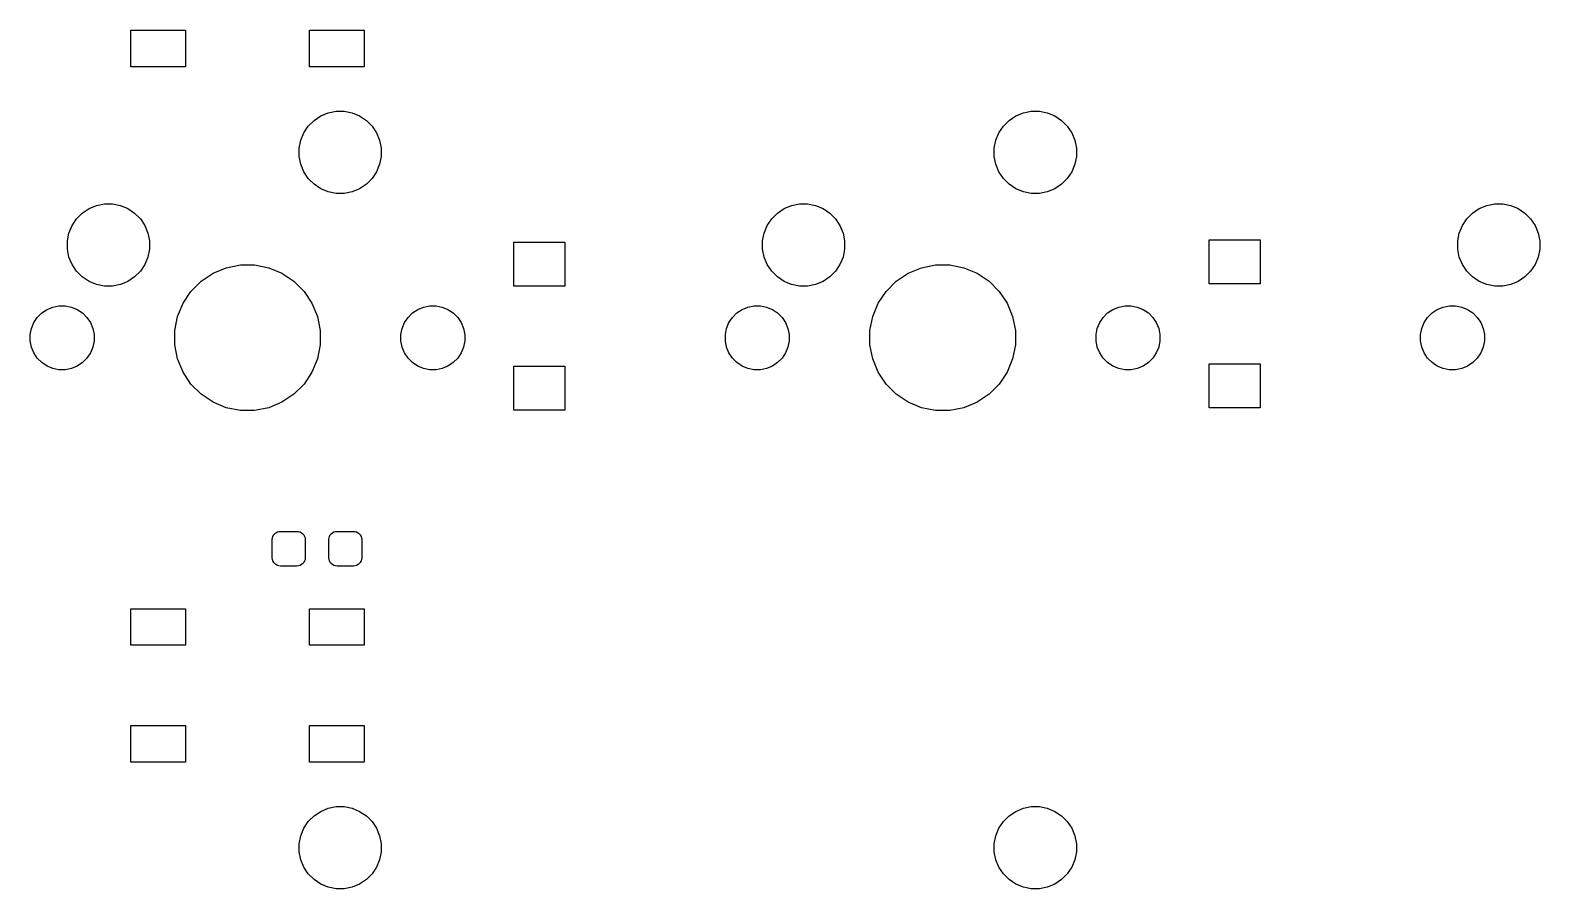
# Model space of a CAD drawing. Extents: x 8 to 336, y -137 to -25.
# Drawn here: x 171.84 to 213.22, y -105.58 to -82.06 of the extents above; entities that cross this region are included whole.
import ezdxf

# ---------------------------------------------------------------- set-up
doc = ezdxf.new("R2010")
doc.units = 0
doc.layers.add('BLACK', color=7, linetype='CONTINUOUS')

msp = doc.modelspace()

# ---------------------------------------------------------------- linework, layer by layer
at = {"layer": 'BLACK', "linetype": 'CONTINUOUS'}
for p, q in [((174.6, -83.0625), (174.6, -82.0625)), ((174.6, -82.0625), (176.1, -82.0625)), ((176.1, -82.0625), (176.1, -83.0625)), ((179.5, -83.0625), (179.5, -82.0625)), ((179.5, -82.0625), (181, -82.0625)), ((181, -82.0625), (181, -83.0625)), ((176.1, -83.0625), (174.6, -83.0625)), ((181, -83.0625), (179.5, -83.0625)), ((179.807, -84.4105), (180.012, -84.3257)), ((180.012, -84.3257), (180.229, -84.2825)), ((180.229, -84.2825), (180.451, -84.2825)), ((180.451, -84.2825), (180.668, -84.3257)), ((180.668, -84.3257), (180.873, -84.4105)), ((198.857, -84.4105), (199.062, -84.3257)), ((199.062, -84.3257), (199.279, -84.2825)), ((199.279, -84.2825), (199.501, -84.2825)), ((199.501, -84.2825), (199.718, -84.3257)), ((199.718, -84.3257), (199.923, -84.4105)), ((179.343, -84.8746), (179.466, -84.6904)), ((179.466, -84.6904), (179.623, -84.5337)), ((179.623, -84.5337), (179.807, -84.4105)), ((180.873, -84.4105), (181.057, -84.5337)), ((181.057, -84.5337), (181.214, -84.6904)), ((181.214, -84.6904), (181.337, -84.8746)), ((198.393, -84.8746), (198.516, -84.6904)), ((198.516, -84.6904), (198.673, -84.5337)), ((198.673, -84.5337), (198.857, -84.4105)), ((199.923, -84.4105), (200.107, -84.5337)), ((200.107, -84.5337), (200.264, -84.6904)), ((200.264, -84.6904), (200.387, -84.8746)), ((179.215, -85.2967), (179.258, -85.0793)), ((179.258, -85.0793), (179.343, -84.8746)), ((181.337, -84.8746), (181.422, -85.0793)), ((181.422, -85.0793), (181.465, -85.2967)), ((198.265, -85.2967), (198.308, -85.0793)), ((198.308, -85.0793), (198.393, -84.8746)), ((200.387, -84.8746), (200.472, -85.0793)), ((200.472, -85.0793), (200.515, -85.2967)), ((179.215, -85.5183), (179.215, -85.2967)), ((179.258, -85.7356), (179.215, -85.5183)), ((181.465, -85.5183), (181.422, -85.7356)), ((181.465, -85.2967), (181.465, -85.5183)), ((198.265, -85.5183), (198.265, -85.2967)), ((198.308, -85.7356), (198.265, -85.5183)), ((200.515, -85.5183), (200.472, -85.7356)), ((200.515, -85.2967), (200.515, -85.5183)), ((179.343, -85.9404), (179.258, -85.7356)), ((179.466, -86.1246), (179.343, -85.9404)), ((181.337, -85.9404), (181.214, -86.1246)), ((181.422, -85.7356), (181.337, -85.9404)), ((198.393, -85.9404), (198.308, -85.7356)), ((198.516, -86.1246), (198.393, -85.9404)), ((200.387, -85.9404), (200.264, -86.1246)), ((200.472, -85.7356), (200.387, -85.9404)), ((179.623, -86.2813), (179.466, -86.1246)), ((179.807, -86.4045), (179.623, -86.2813)), ((180.012, -86.4893), (179.807, -86.4045)), ((180.873, -86.4045), (180.668, -86.4893)), ((181.057, -86.2813), (180.873, -86.4045)), ((181.214, -86.1246), (181.057, -86.2813)), ((198.673, -86.2813), (198.516, -86.1246)), ((198.857, -86.4045), (198.673, -86.2813)), ((199.062, -86.4893), (198.857, -86.4045)), ((199.923, -86.4045), (199.718, -86.4893)), ((200.107, -86.2813), (199.923, -86.4045)), ((200.264, -86.1246), (200.107, -86.2813)), ((173.457, -86.9505), (173.662, -86.8657)), ((173.662, -86.8657), (173.879, -86.8225)), ((173.879, -86.8225), (174.101, -86.8225)), ((174.101, -86.8225), (174.318, -86.8657)), ((174.318, -86.8657), (174.523, -86.9505)), ((180.229, -86.5325), (180.012, -86.4893)), ((180.451, -86.5325), (180.229, -86.5325)), ((180.668, -86.4893), (180.451, -86.5325)), ((192.507, -86.9505), (192.712, -86.8657)), ((192.712, -86.8657), (192.929, -86.8225)), ((192.929, -86.8225), (193.151, -86.8225)), ((193.151, -86.8225), (193.368, -86.8657)), ((193.368, -86.8657), (193.573, -86.9505)), ((199.279, -86.5325), (199.062, -86.4893)), ((199.501, -86.5325), (199.279, -86.5325)), ((199.718, -86.4893), (199.501, -86.5325)), ((211.557, -86.9505), (211.762, -86.8657)), ((211.762, -86.8657), (211.979, -86.8225)), ((211.979, -86.8225), (212.201, -86.8225)), ((212.201, -86.8225), (212.418, -86.8657)), ((212.418, -86.8657), (212.623, -86.9505)), ((172.993, -87.4146), (173.116, -87.2304)), ((173.116, -87.2304), (173.273, -87.0737)), ((173.273, -87.0737), (173.457, -86.9505)), ((174.523, -86.9505), (174.707, -87.0737)), ((174.707, -87.0737), (174.864, -87.2304)), ((174.864, -87.2304), (174.987, -87.4146)), ((192.043, -87.4146), (192.166, -87.2304)), ((192.166, -87.2304), (192.323, -87.0737)), ((192.323, -87.0737), (192.507, -86.9505)), ((193.573, -86.9505), (193.757, -87.0737)), ((193.757, -87.0737), (193.914, -87.2304)), ((193.914, -87.2304), (194.037, -87.4146)), ((211.093, -87.4146), (211.216, -87.2304)), ((211.216, -87.2304), (211.373, -87.0737)), ((211.373, -87.0737), (211.557, -86.9505)), ((212.623, -86.9505), (212.807, -87.0737)), ((212.807, -87.0737), (212.964, -87.2304)), ((212.964, -87.2304), (213.087, -87.4146)), ((172.865, -87.8367), (172.908, -87.6193)), ((172.908, -87.6193), (172.993, -87.4146)), ((174.987, -87.4146), (175.072, -87.6193)), ((175.072, -87.6193), (175.115, -87.8367)), ((191.915, -87.8367), (191.958, -87.6193)), ((191.958, -87.6193), (192.043, -87.4146)), ((194.037, -87.4146), (194.122, -87.6193)), ((194.122, -87.6193), (194.165, -87.8367)), ((210.965, -87.8367), (211.008, -87.6193)), ((211.008, -87.6193), (211.093, -87.4146)), ((213.087, -87.4146), (213.172, -87.6193)), ((213.172, -87.6193), (213.215, -87.8367)), ((172.865, -88.0583), (172.865, -87.8367)), ((172.908, -88.2756), (172.865, -88.0583)), ((175.115, -88.0583), (175.072, -88.2756)), ((175.115, -87.8367), (175.115, -88.0583)), ((185.101, -89.07), (185.101, -87.87)), ((185.101, -87.87), (186.501, -87.87)), ((186.501, -87.87), (186.501, -89.07)), ((191.915, -88.0583), (191.915, -87.8367)), ((191.958, -88.2756), (191.915, -88.0583)), ((194.165, -88.0583), (194.122, -88.2756)), ((194.165, -87.8367), (194.165, -88.0583)), ((204.151, -89.0065), (204.151, -87.8065)), ((204.151, -87.8065), (205.551, -87.8065)), ((205.551, -87.8065), (205.551, -89.0065)), ((210.965, -88.0583), (210.965, -87.8367)), ((211.008, -88.2756), (210.965, -88.0583)), ((213.215, -88.0583), (213.172, -88.2756)), ((213.215, -87.8367), (213.215, -88.0583)), ((172.993, -88.4804), (172.908, -88.2756)), ((173.116, -88.6646), (172.993, -88.4804)), ((174.987, -88.4804), (174.864, -88.6646)), ((175.072, -88.2756), (174.987, -88.4804)), ((177.218, -88.5702), (177.604, -88.4936)), ((177.604, -88.4936), (177.996, -88.4936)), ((177.996, -88.4936), (178.382, -88.5702)), ((192.043, -88.4804), (191.958, -88.2756)), ((192.166, -88.6646), (192.043, -88.4804)), ((194.037, -88.4804), (193.914, -88.6646)), ((194.122, -88.2756), (194.037, -88.4804)), ((196.268, -88.5702), (196.654, -88.4936)), ((196.654, -88.4936), (197.046, -88.4936)), ((197.046, -88.4936), (197.432, -88.5702)), ((211.093, -88.4804), (211.008, -88.2756)), ((211.216, -88.6646), (211.093, -88.4804)), ((213.087, -88.4804), (212.964, -88.6646)), ((213.172, -88.2756), (213.087, -88.4804)), ((173.273, -88.8213), (173.116, -88.6646)), ((173.457, -88.9445), (173.273, -88.8213)), ((173.662, -89.0293), (173.457, -88.9445)), ((174.523, -88.9445), (174.318, -89.0293)), ((174.707, -88.8213), (174.523, -88.9445)), ((174.864, -88.6646), (174.707, -88.8213)), ((176.251, -89.2165), (176.529, -88.9387)), ((176.529, -88.9387), (176.856, -88.7205)), ((176.856, -88.7205), (177.218, -88.5702)), ((178.382, -88.5702), (178.744, -88.7205)), ((178.744, -88.7205), (179.071, -88.9387)), ((179.071, -88.9387), (179.349, -89.2165)), ((192.323, -88.8213), (192.166, -88.6646)), ((192.507, -88.9445), (192.323, -88.8213)), ((192.712, -89.0293), (192.507, -88.9445)), ((193.573, -88.9445), (193.368, -89.0293)), ((193.757, -88.8213), (193.573, -88.9445)), ((193.914, -88.6646), (193.757, -88.8213)), ((195.301, -89.2165), (195.579, -88.9387)), ((195.579, -88.9387), (195.906, -88.7205)), ((195.906, -88.7205), (196.268, -88.5702)), ((197.432, -88.5702), (197.794, -88.7205)), ((197.794, -88.7205), (198.121, -88.9387)), ((198.121, -88.9387), (198.399, -89.2165)), ((211.373, -88.8213), (211.216, -88.6646)), ((211.557, -88.9445), (211.373, -88.8213)), ((211.762, -89.0293), (211.557, -88.9445)), ((212.623, -88.9445), (212.418, -89.0293)), ((212.807, -88.8213), (212.623, -88.9445)), ((212.964, -88.6646), (212.807, -88.8213)), ((173.879, -89.0725), (173.662, -89.0293)), ((174.101, -89.0725), (173.879, -89.0725)), ((174.318, -89.0293), (174.101, -89.0725)), ((176.033, -89.543), (176.251, -89.2165)), ((179.349, -89.2165), (179.567, -89.543)), ((186.501, -89.07), (185.101, -89.07)), ((192.929, -89.0725), (192.712, -89.0293)), ((193.151, -89.0725), (192.929, -89.0725)), ((193.368, -89.0293), (193.151, -89.0725)), ((195.083, -89.543), (195.301, -89.2165)), ((198.399, -89.2165), (198.617, -89.543)), ((205.551, -89.0065), (204.151, -89.0065)), ((211.979, -89.0725), (211.762, -89.0293)), ((212.201, -89.0725), (211.979, -89.0725)), ((212.418, -89.0293), (212.201, -89.0725)), ((172.162, -89.8078), (172.306, -89.7121)), ((172.306, -89.7121), (172.465, -89.6461)), ((172.465, -89.6461), (172.634, -89.6125)), ((172.634, -89.6125), (172.806, -89.6125)), ((172.806, -89.6125), (172.975, -89.6461)), ((172.975, -89.6461), (173.134, -89.7121)), ((173.134, -89.7121), (173.278, -89.8078)), ((175.883, -89.9059), (176.033, -89.543)), ((179.567, -89.543), (179.717, -89.9059)), ((182.322, -89.8078), (182.466, -89.7121)), ((182.466, -89.7121), (182.625, -89.6461)), ((182.625, -89.6461), (182.794, -89.6125)), ((182.794, -89.6125), (182.966, -89.6125)), ((182.966, -89.6125), (183.135, -89.6461)), ((183.135, -89.6461), (183.294, -89.7121)), ((183.294, -89.7121), (183.438, -89.8078)), ((191.212, -89.8078), (191.356, -89.7121)), ((191.356, -89.7121), (191.515, -89.6461)), ((191.515, -89.6461), (191.684, -89.6125)), ((191.684, -89.6125), (191.856, -89.6125)), ((191.856, -89.6125), (192.025, -89.6461)), ((192.025, -89.6461), (192.184, -89.7121)), ((192.184, -89.7121), (192.328, -89.8078)), ((194.933, -89.9059), (195.083, -89.543)), ((198.617, -89.543), (198.767, -89.9059)), ((201.372, -89.8078), (201.516, -89.7121)), ((201.516, -89.7121), (201.675, -89.6461)), ((201.675, -89.6461), (201.844, -89.6125)), ((201.844, -89.6125), (202.016, -89.6125)), ((202.016, -89.6125), (202.185, -89.6461)), ((202.185, -89.6461), (202.344, -89.7121)), ((202.344, -89.7121), (202.488, -89.8078)), ((210.262, -89.8078), (210.406, -89.7121)), ((210.406, -89.7121), (210.565, -89.6461)), ((210.565, -89.6461), (210.734, -89.6125)), ((210.734, -89.6125), (210.906, -89.6125)), ((210.906, -89.6125), (211.075, -89.6461)), ((211.075, -89.6461), (211.234, -89.7121)), ((211.234, -89.7121), (211.378, -89.8078)), ((171.879, -90.2323), (171.945, -90.073)), ((171.945, -90.073), (172.04, -89.9297)), ((172.04, -89.9297), (172.162, -89.8078)), ((173.278, -89.8078), (173.4, -89.9297)), ((173.4, -89.9297), (173.495, -90.073)), ((173.495, -90.073), (173.561, -90.2323)), ((175.806, -90.2911), (175.883, -89.9059)), ((179.717, -89.9059), (179.794, -90.2911)), ((182.039, -90.2323), (182.105, -90.073)), ((182.105, -90.073), (182.2, -89.9297)), ((182.2, -89.9297), (182.322, -89.8078)), ((183.438, -89.8078), (183.56, -89.9297)), ((183.56, -89.9297), (183.655, -90.073)), ((183.655, -90.073), (183.721, -90.2323)), ((190.929, -90.2323), (190.995, -90.073)), ((190.995, -90.073), (191.09, -89.9297)), ((191.09, -89.9297), (191.212, -89.8078)), ((192.328, -89.8078), (192.45, -89.9297)), ((192.45, -89.9297), (192.545, -90.073)), ((192.545, -90.073), (192.611, -90.2323)), ((194.856, -90.2911), (194.933, -89.9059)), ((198.767, -89.9059), (198.844, -90.2911)), ((201.089, -90.2323), (201.155, -90.073)), ((201.155, -90.073), (201.25, -89.9297)), ((201.25, -89.9297), (201.372, -89.8078)), ((202.488, -89.8078), (202.61, -89.9297)), ((202.61, -89.9297), (202.705, -90.073)), ((202.705, -90.073), (202.771, -90.2323)), ((209.979, -90.2323), (210.045, -90.073)), ((210.045, -90.073), (210.14, -89.9297)), ((210.14, -89.9297), (210.262, -89.8078)), ((211.378, -89.8078), (211.5, -89.9297)), ((211.5, -89.9297), (211.595, -90.073)), ((211.595, -90.073), (211.661, -90.2323)), ((171.845, -90.4013), (171.879, -90.2323)), ((171.845, -90.5737), (171.845, -90.4013)), ((171.879, -90.7427), (171.845, -90.5737)), ((173.561, -90.2323), (173.595, -90.4013)), ((173.595, -90.5737), (173.561, -90.7427)), ((173.595, -90.4013), (173.595, -90.5737)), ((175.806, -90.6839), (175.806, -90.2911)), ((179.794, -90.2911), (179.794, -90.6839)), ((182.005, -90.4013), (182.039, -90.2323)), ((182.005, -90.5737), (182.005, -90.4013)), ((182.039, -90.7427), (182.005, -90.5737)), ((183.721, -90.2323), (183.755, -90.4013)), ((183.755, -90.5737), (183.721, -90.7427)), ((183.755, -90.4013), (183.755, -90.5737)), ((190.895, -90.4013), (190.929, -90.2323)), ((190.895, -90.5737), (190.895, -90.4013)), ((190.929, -90.7427), (190.895, -90.5737)), ((192.611, -90.2323), (192.645, -90.4013)), ((192.645, -90.5737), (192.611, -90.7427)), ((192.645, -90.4013), (192.645, -90.5737)), ((194.856, -90.6839), (194.856, -90.2911)), ((198.844, -90.2911), (198.844, -90.6839)), ((201.055, -90.4013), (201.089, -90.2323)), ((201.055, -90.5737), (201.055, -90.4013)), ((201.089, -90.7427), (201.055, -90.5737)), ((202.771, -90.2323), (202.805, -90.4013)), ((202.805, -90.5737), (202.771, -90.7427)), ((202.805, -90.4013), (202.805, -90.5737)), ((209.945, -90.4013), (209.979, -90.2323)), ((209.945, -90.5737), (209.945, -90.4013)), ((209.979, -90.7427), (209.945, -90.5737)), ((211.661, -90.2323), (211.695, -90.4013)), ((211.695, -90.5737), (211.661, -90.7427)), ((211.695, -90.4013), (211.695, -90.5737)), ((171.945, -90.902), (171.879, -90.7427)), ((172.04, -91.0453), (171.945, -90.902)), ((173.495, -90.902), (173.4, -91.0453)), ((173.561, -90.7427), (173.495, -90.902)), ((175.883, -91.0691), (175.806, -90.6839)), ((179.794, -90.6839), (179.717, -91.0691)), ((182.105, -90.902), (182.039, -90.7427)), ((182.2, -91.0453), (182.105, -90.902)), ((183.655, -90.902), (183.56, -91.0453)), ((183.721, -90.7427), (183.655, -90.902)), ((190.995, -90.902), (190.929, -90.7427)), ((191.09, -91.0453), (190.995, -90.902)), ((192.545, -90.902), (192.45, -91.0453)), ((192.611, -90.7427), (192.545, -90.902)), ((194.933, -91.0691), (194.856, -90.6839)), ((198.844, -90.6839), (198.767, -91.0691)), ((201.155, -90.902), (201.089, -90.7427)), ((201.25, -91.0453), (201.155, -90.902)), ((202.705, -90.902), (202.61, -91.0453)), ((202.771, -90.7427), (202.705, -90.902)), ((210.045, -90.902), (209.979, -90.7427)), ((210.14, -91.0453), (210.045, -90.902)), ((211.595, -90.902), (211.5, -91.0453)), ((211.661, -90.7427), (211.595, -90.902)), ((172.162, -91.1672), (172.04, -91.0453)), ((172.306, -91.2629), (172.162, -91.1672)), ((172.465, -91.3289), (172.306, -91.2629)), ((172.634, -91.3625), (172.465, -91.3289)), ((172.806, -91.3625), (172.634, -91.3625)), ((172.975, -91.3289), (172.806, -91.3625)), ((173.134, -91.2629), (172.975, -91.3289)), ((173.278, -91.1672), (173.134, -91.2629)), ((173.4, -91.0453), (173.278, -91.1672)), ((176.033, -91.432), (175.883, -91.0691)), ((179.717, -91.0691), (179.567, -91.432)), ((182.322, -91.1672), (182.2, -91.0453)), ((182.466, -91.2629), (182.322, -91.1672)), ((182.625, -91.3289), (182.466, -91.2629)), ((182.794, -91.3625), (182.625, -91.3289)), ((182.966, -91.3625), (182.794, -91.3625)), ((183.135, -91.3289), (182.966, -91.3625)), ((183.294, -91.2629), (183.135, -91.3289)), ((183.438, -91.1672), (183.294, -91.2629)), ((183.56, -91.0453), (183.438, -91.1672)), ((185.101, -92.47), (185.101, -91.27)), ((185.101, -91.27), (186.501, -91.27)), ((186.501, -91.27), (186.501, -92.47)), ((191.212, -91.1672), (191.09, -91.0453)), ((191.356, -91.2629), (191.212, -91.1672)), ((191.515, -91.3289), (191.356, -91.2629)), ((191.684, -91.3625), (191.515, -91.3289)), ((191.856, -91.3625), (191.684, -91.3625)), ((192.025, -91.3289), (191.856, -91.3625)), ((192.184, -91.2629), (192.025, -91.3289)), ((192.328, -91.1672), (192.184, -91.2629)), ((192.45, -91.0453), (192.328, -91.1672)), ((195.083, -91.432), (194.933, -91.0691)), ((198.767, -91.0691), (198.617, -91.432)), ((201.372, -91.1672), (201.25, -91.0453)), ((201.516, -91.2629), (201.372, -91.1672)), ((201.675, -91.3289), (201.516, -91.2629)), ((201.844, -91.3625), (201.675, -91.3289)), ((202.016, -91.3625), (201.844, -91.3625)), ((202.185, -91.3289), (202.016, -91.3625)), ((202.344, -91.2629), (202.185, -91.3289)), ((202.488, -91.1672), (202.344, -91.2629)), ((202.61, -91.0453), (202.488, -91.1672)), ((204.151, -92.4065), (204.151, -91.2065)), ((204.151, -91.2065), (205.551, -91.2065)), ((205.551, -91.2065), (205.551, -92.4065)), ((210.262, -91.1672), (210.14, -91.0453)), ((210.406, -91.2629), (210.262, -91.1672)), ((210.565, -91.3289), (210.406, -91.2629)), ((210.734, -91.3625), (210.565, -91.3289)), ((210.906, -91.3625), (210.734, -91.3625)), ((211.075, -91.3289), (210.906, -91.3625)), ((211.234, -91.2629), (211.075, -91.3289)), ((211.378, -91.1672), (211.234, -91.2629)), ((211.5, -91.0453), (211.378, -91.1672)), ((176.251, -91.7585), (176.033, -91.432)), ((176.529, -92.0363), (176.251, -91.7585)), ((179.349, -91.7585), (179.071, -92.0363)), ((179.567, -91.432), (179.349, -91.7585)), ((195.301, -91.7585), (195.083, -91.432)), ((195.579, -92.0363), (195.301, -91.7585)), ((198.399, -91.7585), (198.121, -92.0363)), ((198.617, -91.432), (198.399, -91.7585)), ((176.856, -92.2545), (176.529, -92.0363)), ((177.218, -92.4048), (176.856, -92.2545)), ((178.744, -92.2545), (178.382, -92.4048)), ((179.071, -92.0363), (178.744, -92.2545)), ((195.906, -92.2545), (195.579, -92.0363)), ((196.268, -92.4048), (195.906, -92.2545)), ((197.794, -92.2545), (197.432, -92.4048)), ((198.121, -92.0363), (197.794, -92.2545)), ((177.604, -92.4814), (177.218, -92.4048)), ((177.996, -92.4814), (177.604, -92.4814)), ((178.382, -92.4048), (177.996, -92.4814)), ((186.501, -92.47), (185.101, -92.47)), ((196.654, -92.4814), (196.268, -92.4048)), ((197.046, -92.4814), (196.654, -92.4814)), ((197.432, -92.4048), (197.046, -92.4814)), ((205.551, -92.4065), (204.151, -92.4065)), ((178.48, -96.016), (178.484, -95.9721)), ((178.484, -95.9721), (178.497, -95.9299)), ((178.497, -95.9299), (178.518, -95.891)), ((178.518, -95.891), (178.546, -95.8569)), ((178.546, -95.8569), (178.58, -95.8289)), ((178.58, -95.8289), (178.619, -95.8081)), ((178.619, -95.8081), (178.661, -95.7953)), ((178.661, -95.7953), (178.705, -95.791)), ((178.705, -95.791), (179.155, -95.791)), ((179.155, -95.791), (179.199, -95.7953)), ((179.199, -95.7953), (179.241, -95.8081)), ((179.241, -95.8081), (179.28, -95.8289)), ((179.28, -95.8289), (179.314, -95.8569)), ((179.314, -95.8569), (179.342, -95.891)), ((179.342, -95.891), (179.363, -95.9299)), ((179.363, -95.9299), (179.376, -95.9721)), ((179.376, -95.9721), (179.38, -96.016)), ((180.03, -96.016), (180.034, -95.9721)), ((180.034, -95.9721), (180.047, -95.9299)), ((180.047, -95.9299), (180.068, -95.891)), ((180.068, -95.891), (180.096, -95.8569)), ((180.096, -95.8569), (180.13, -95.8289)), ((180.13, -95.8289), (180.169, -95.8081)), ((180.169, -95.8081), (180.211, -95.7953)), ((180.211, -95.7953), (180.255, -95.791)), ((180.255, -95.791), (180.705, -95.791)), ((180.705, -95.791), (180.749, -95.7953)), ((180.749, -95.7953), (180.791, -95.8081)), ((180.791, -95.8081), (180.83, -95.8289)), ((180.83, -95.8289), (180.864, -95.8569)), ((180.864, -95.8569), (180.892, -95.891)), ((180.892, -95.891), (180.913, -95.9299)), ((180.913, -95.9299), (180.926, -95.9721)), ((180.926, -95.9721), (180.93, -96.016)), ((178.48, -96.516), (178.48, -96.016)), ((179.38, -96.016), (179.38, -96.516)), ((180.03, -96.516), (180.03, -96.016)), ((180.93, -96.016), (180.93, -96.516)), ((178.484, -96.5599), (178.48, -96.516)), ((178.497, -96.6021), (178.484, -96.5599)), ((178.518, -96.641), (178.497, -96.6021)), ((178.546, -96.6751), (178.518, -96.641)), ((178.58, -96.7031), (178.546, -96.6751)), ((178.619, -96.7239), (178.58, -96.7031)), ((178.661, -96.7367), (178.619, -96.7239)), ((178.705, -96.741), (178.661, -96.7367)), ((179.155, -96.741), (178.705, -96.741)), ((179.199, -96.7367), (179.155, -96.741)), ((179.241, -96.7239), (179.199, -96.7367)), ((179.28, -96.7031), (179.241, -96.7239)), ((179.314, -96.6751), (179.28, -96.7031)), ((179.342, -96.641), (179.314, -96.6751)), ((179.363, -96.6021), (179.342, -96.641)), ((179.376, -96.5599), (179.363, -96.6021)), ((179.38, -96.516), (179.376, -96.5599)), ((180.034, -96.5599), (180.03, -96.516)), ((180.047, -96.6021), (180.034, -96.5599)), ((180.068, -96.641), (180.047, -96.6021)), ((180.096, -96.6751), (180.068, -96.641)), ((180.13, -96.7031), (180.096, -96.6751)), ((180.169, -96.7239), (180.13, -96.7031)), ((180.211, -96.7367), (180.169, -96.7239)), ((180.255, -96.741), (180.211, -96.7367)), ((180.705, -96.741), (180.255, -96.741)), ((180.749, -96.7367), (180.705, -96.741)), ((180.791, -96.7239), (180.749, -96.7367)), ((180.83, -96.7031), (180.791, -96.7239)), ((180.864, -96.6751), (180.83, -96.7031)), ((180.892, -96.641), (180.864, -96.6751)), ((180.913, -96.6021), (180.892, -96.641)), ((180.926, -96.5599), (180.913, -96.6021)), ((180.93, -96.516), (180.926, -96.5599)), ((174.6, -98.912), (174.6, -97.912)), ((174.6, -97.912), (176.1, -97.912)), ((176.1, -97.912), (176.1, -98.912)), ((179.5, -98.912), (179.5, -97.912)), ((179.5, -97.912), (181, -97.912)), ((181, -97.912), (181, -98.912)), ((176.1, -98.912), (174.6, -98.912)), ((181, -98.912), (179.5, -98.912)), ((174.6, -102.112), (174.6, -101.112)), ((174.6, -101.112), (176.1, -101.112)), ((176.1, -101.112), (176.1, -102.112)), ((179.5, -102.112), (179.5, -101.112)), ((179.5, -101.112), (181, -101.112)), ((181, -101.112), (181, -102.112)), ((176.1, -102.112), (174.6, -102.112)), ((181, -102.112), (179.5, -102.112)), ((179.807, -103.461), (180.012, -103.376)), ((180.012, -103.376), (180.229, -103.333)), ((180.229, -103.333), (180.451, -103.333)), ((180.451, -103.333), (180.668, -103.376)), ((180.668, -103.376), (180.873, -103.461)), ((198.857, -103.461), (199.062, -103.376)), ((199.062, -103.376), (199.279, -103.333)), ((199.279, -103.333), (199.501, -103.333)), ((199.501, -103.333), (199.718, -103.376)), ((199.718, -103.376), (199.923, -103.461)), ((179.343, -103.925), (179.466, -103.741)), ((179.466, -103.741), (179.623, -103.584)), ((179.623, -103.584), (179.807, -103.461)), ((180.873, -103.461), (181.057, -103.584)), ((181.057, -103.584), (181.214, -103.741)), ((181.214, -103.741), (181.337, -103.925)), ((198.393, -103.925), (198.516, -103.741)), ((198.516, -103.741), (198.673, -103.584)), ((198.673, -103.584), (198.857, -103.461)), ((199.923, -103.461), (200.107, -103.584)), ((200.107, -103.584), (200.264, -103.741)), ((200.264, -103.741), (200.387, -103.925)), ((179.215, -104.347), (179.258, -104.13)), ((179.258, -104.13), (179.343, -103.925)), ((181.337, -103.925), (181.422, -104.13)), ((181.422, -104.13), (181.465, -104.347)), ((198.265, -104.347), (198.308, -104.13)), ((198.308, -104.13), (198.393, -103.925)), ((200.387, -103.925), (200.472, -104.13)), ((200.472, -104.13), (200.515, -104.347)), ((179.215, -104.569), (179.215, -104.347)), ((179.258, -104.786), (179.215, -104.569)), ((181.465, -104.569), (181.422, -104.786)), ((181.465, -104.347), (181.465, -104.569)), ((198.265, -104.569), (198.265, -104.347)), ((198.308, -104.786), (198.265, -104.569)), ((200.515, -104.569), (200.472, -104.786)), ((200.515, -104.347), (200.515, -104.569)), ((179.343, -104.991), (179.258, -104.786)), ((179.466, -105.175), (179.343, -104.991)), ((181.337, -104.991), (181.214, -105.175)), ((181.422, -104.786), (181.337, -104.991)), ((198.393, -104.991), (198.308, -104.786)), ((198.516, -105.175), (198.393, -104.991)), ((200.387, -104.991), (200.264, -105.175)), ((200.472, -104.786), (200.387, -104.991)), ((179.623, -105.332), (179.466, -105.175)), ((179.807, -105.455), (179.623, -105.332)), ((180.012, -105.54), (179.807, -105.455)), ((180.873, -105.455), (180.668, -105.54)), ((181.057, -105.332), (180.873, -105.455)), ((181.214, -105.175), (181.057, -105.332)), ((198.673, -105.332), (198.516, -105.175)), ((198.857, -105.455), (198.673, -105.332)), ((199.062, -105.54), (198.857, -105.455)), ((199.923, -105.455), (199.718, -105.54)), ((200.107, -105.332), (199.923, -105.455)), ((200.264, -105.175), (200.107, -105.332)), ((180.229, -105.583), (180.012, -105.54)), ((180.451, -105.583), (180.229, -105.583)), ((180.668, -105.54), (180.451, -105.583)), ((199.279, -105.583), (199.062, -105.54)), ((199.501, -105.583), (199.279, -105.583)), ((199.718, -105.54), (199.501, -105.583))]:
    msp.add_line(p, q, dxfattribs=at)

doc.saveas('drawing.dxf')
